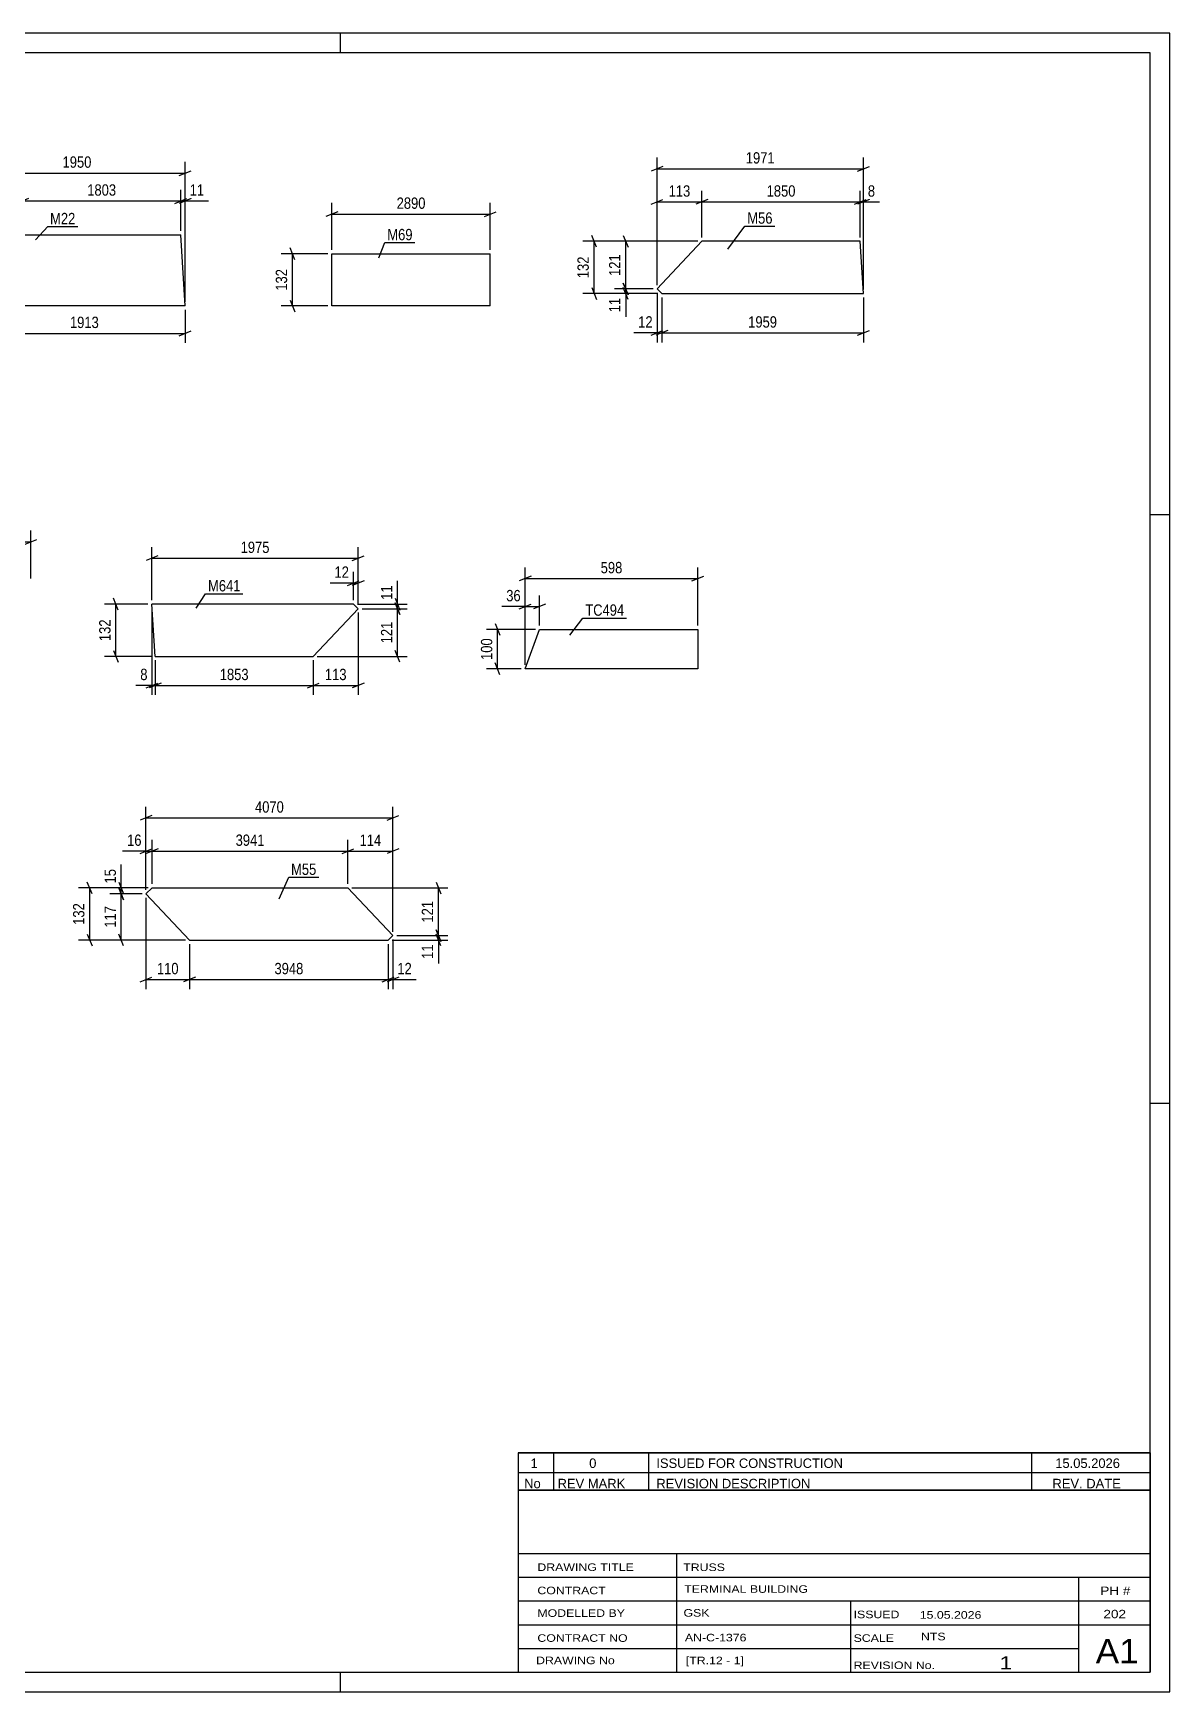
# Model space of a CAD drawing. Header units: millimetres. Extents: x 0 to 594, y 0 to 420.
# Drawn here: x 306.2 to 594, y 0 to 420 of the extents above; entities that cross this region are included whole.
import ezdxf

# ---------------------------------------------------------------- set-up
doc = ezdxf.new("R2010")
doc.units = ezdxf.units.MM
doc.styles.add('Arial Narrow', font='ARIALN.TTF', dxfattribs={"height": 0.2})

# ---------------------------------------------------------------- blocks, each defined once
blk = doc.blocks.new('Unknown-389634880-1162')
at = {"color": 5, "linetype": 'Continuous'}
for p, q in [((594, 420), (0, 420)), ((384, 415), (384, 420)), ((594, 0), (594, 420)), ((589, 415), (5, 415)), ((589, 5), (589, 415)), ((594, 298), (589, 298)), ((594, 149), (589, 149)), ((5, 5), (589, 5)), ((384, 0), (384, 5)), ((0, 0), (594, 0))]:
    blk.add_line(p, q, dxfattribs=at)
blk = doc.blocks.new('Unknown-389634880-21780')
at = {"color": 7, "linetype": 'Continuous'}
for p, q in [((429, 51.05), (429, 5)), ((429, 51.05), (589, 51.05)), ((589, 51), (589, 5)), ((429, 35), (589, 35)), ((469.14, 35), (469.14, 5)), ((429, 29), (589, 29)), ((571, 5.05), (571, 29.05)), ((429, 23), (589, 23)), ((513.14, 23), (513.14, 5)), ((429, 17), (589, 17)), ((429, 11), (571, 11)), ((429, 5), (589, 5))]:
    blk.add_line(p, q, dxfattribs=at)
at = {"color": 7, "style": 'Arial Narrow'}
for s, height, width, p in [('DRAWING TITLE', 1.9089, 1.425378, (433.88, 30.61)), ('TRUSS', 1.909, 1.425378, (470.81, 30.59)), ('CONTRACT', 1.909, 1.425378, (433.88, 24.71)), ('TERMINAL BUILDING', 1.9089, 1.425378, (471.06, 25.07)), ('MODELLED BY', 1.9089, 1.425378, (433.88, 18.98)), ('GSK', 1.909, 1.425378, (470.88, 19.04)), ('ISSUED', 1.909, 1.425378, (513.94, 18.64)), ('15.05.2026', 1.909, 1.425378, (530.69, 18.52)), ('CONTRACT NO', 1.9089, 1.425378, (433.88, 12.66)), ('AN-C-1376', 1.909, 1.425378, (471.23, 12.78)), ('SCALE', 1.909, 1.425378, (513.94, 12.65)), ('A1', 6.204, 1.25, (575.24, 7.2)), ('DRAWING No', 1.909, 1.425378, (433.56, 7)), ('[TR.12 - 1]', 1.9089, 1.425378, (471.46, 6.99)), ('1', 3.34, 1.5, (550.91, 5.68)), ('REVISION No.', 1.9089, 1.425378, (513.94, 5.77))]:
    blk.add_text(s, height=height, dxfattribs=dict(at, width=width)).set_placement(p)
at = {"color": 7, "linetype": 'Continuous', "style": 'Arial Narrow'}
for s, height, width, p in [('PH #', 2.1, 1.42538, (576.4, 24.55)), ('202', 2.1, 1.42538, (577.19, 18.65)), ('NTS', 1.909, 1.425378, (531, 13.05))]:
    blk.add_text(s, height=height, dxfattribs=dict(at, width=width)).set_placement(p)
blk = doc.blocks.new('Unknown-389634880-21781')
at = {"color": 7, "linetype": 'Continuous'}
for p, q in [((429, 60.55), (589, 60.55)), ((589, 60.55), (429, 60.55)), ((429, 60.55), (429, 55.55)), ((438, 60.55), (438, 55.55)), ((462, 60.55), (462, 55.55)), ((559, 60.55), (559, 55.55)), ((589, 60.55), (589, 55.55)), ((429, 55.55), (589, 55.55)), ((429, 55.55), (429, 51.05)), ((429, 55.55), (589, 55.55)), ((438, 55.55), (438, 51.05)), ((462, 55.55), (462, 51.05)), ((559, 55.55), (559, 51.05)), ((589, 55.55), (589, 51.05)), ((589, 51.05), (429, 51.05))]:
    blk.add_line(p, q, dxfattribs=at)
at = {"color": 7, "linetype": 'Continuous', "style": 'Arial Narrow'}
for s, height, width, p in [('1', 2.39, 1.196471, (432.16, 56.7)), ('0', 2.39, 1.196471, (447, 56.7)), ('ISSUED FOR CONSTRUCTION', 2.3861, 1.196471, (464, 56.7)), ('15.05.2026', 2.386, 1.196471, (565, 56.7)), ('No', 2.386, 1.2, (430.54, 51.55)), ('REV MARK', 2.386, 1.2, (439, 51.55)), ('REVISION DESCRIPTION', 2.3861, 1.2, (464, 51.55)), ('REV. DATE', 2.386, 1.2, (564.28, 51.55))]:
    blk.add_text(s, height=height, dxfattribs=dict(at, width=width)).set_placement(p)
blk = doc.blocks.new('Part-389634880-5276 - 5270')
at = {"color": 2, "linetype": 'Continuous'}
for p, q in [((381.86, 350.93), (381.86, 364.13)), ((381.86, 364.13), (401.86, 364.13)), ((401.96, 364.13), (421.96, 364.13)), ((421.96, 350.93), (421.96, 364.13)), ((401.86, 350.93), (381.86, 350.93)), ((421.96, 350.93), (401.96, 350.93))]:
    blk.add_line(p, q, dxfattribs=at)
blk = doc.blocks.new('Part-389634880-4588 - 4582')
at = {"color": 2, "linetype": 'Continuous'}
for p, q in [((336.36, 203.56), (334.79, 202.08)), ((334.79, 202.08), (345.83, 190.36)), ((336.36, 203.56), (365.83, 203.56)), ((365.93, 203.56), (385.93, 203.56)), ((385.93, 203.56), (397.31, 191.48)), ((345.83, 190.36), (365.83, 190.36)), ((365.93, 190.36), (396.12, 190.36)), ((397.31, 191.48), (396.12, 190.36))]:
    blk.add_line(p, q, dxfattribs=at)
blk = doc.blocks.new('Part-389634880-4830 - 4824')
at = {"color": 2, "linetype": 'Continuous'}
for p, q in [((303.52, 368.96), (289.92, 354.49)), ((303.52, 368.96), (323.52, 368.96)), ((323.62, 368.96), (343.62, 368.96)), ((344.73, 350.96), (343.62, 368.96)), ((289.92, 354.49), (293.67, 350.96)), ((323.52, 350.96), (293.67, 350.96)), ((344.73, 350.96), (323.62, 350.96))]:
    blk.add_line(p, q, dxfattribs=at)
blk = doc.blocks.new('Part-389634880-4714 - 4708')
at = {"color": 2, "linetype": 'Continuous'}
for p, q in [((475.53, 367.3), (464.18, 355.23)), ((495.53, 367.3), (475.53, 367.3)), ((515.63, 367.3), (495.63, 367.3)), ((516.43, 354.1), (515.63, 367.3)), ((464.18, 355.23), (465.38, 354.1)), ((465.38, 354.1), (495.53, 354.1)), ((495.63, 354.1), (516.43, 354.1))]:
    blk.add_line(p, q, dxfattribs=at)
blk = doc.blocks.new('Part-389634880-5384 - 5368')
at = {"color": 2, "linetype": 'Continuous'}
for p, q in [((430.78, 259.03), (434.42, 269.03)), ((434.42, 269.03), (454.42, 269.03)), ((454.52, 269.03), (474.52, 269.03)), ((474.52, 269.03), (474.52, 259.03)), ((454.42, 259.03), (430.78, 259.03)), ((474.52, 259.03), (454.52, 259.03))]:
    blk.add_line(p, q, dxfattribs=at)
blk = doc.blocks.new('Part-389634880-5548 - 5542')
at = {"color": 2, "linetype": 'Continuous'}
for p, q in [((337.1, 262.2), (336.3, 275.4)), ((357.05, 275.4), (336.3, 275.4)), ((387.3, 275.4), (357.15, 275.4)), ((377.15, 262.2), (388.5, 274.27)), ((388.5, 274.27), (387.3, 275.4)), ((337.1, 262.2), (357.05, 262.2)), ((357.15, 262.2), (377.15, 262.2))]:
    blk.add_line(p, q, dxfattribs=at)
blk = doc.blocks.new('StraightDimension-389634880-5279 - 5270')
at = {"color": 7, "linetype": 'Continuous'}
for p, q in [((383.36, 374.78), (380.36, 373.58)), ((381.86, 365.13), (381.86, 377.03)), ((381.86, 374.18), (421.96, 374.18)), ((420.46, 373.58), (423.46, 374.78)), ((421.96, 365.13), (421.96, 377.03))]:
    blk.add_line(p, q, dxfattribs=at)
at = {"color": 0}
blk.add_wipeout([(406.16, 374.93), (406.16, 379.13), (397.65, 379.13), (397.65, 374.93)], dxfattribs=at)
at = {"color": 3, "style": 'Arial Narrow'}
blk.add_text('2890', height=2.863, dxfattribs=at).set_placement((398.25, 375.53))
blk = doc.blocks.new('StraightDimension-389634880-21513 - 5270')
at = {"color": 7, "linetype": 'Continuous'}
for p, q in [((372.46, 362.63), (371.26, 365.63)), ((380.86, 364.13), (369.01, 364.13)), ((371.86, 350.93), (371.86, 364.13)), ((380.86, 350.93), (369.01, 350.93)), ((371.26, 352.43), (372.46, 349.43))]:
    blk.add_line(p, q, dxfattribs=at)
at = {"color": 0}
blk.add_wipeout([(371.11, 360.87), (366.91, 360.87), (366.91, 354.19), (371.11, 354.19)], dxfattribs=at)
at = {"color": 3, "style": 'Arial Narrow'}
blk.add_text('132', height=2.863, rotation=90.0002, dxfattribs=at).set_placement((370.51, 354.79))
blk = doc.blocks.new('StraightDimension-389634880-21707 - 4582')
at = {"color": 7, "linetype": 'Continuous'}
for p, q in [((397.12, 190.36), (411.23, 190.36)), ((398.31, 191.48), (411.23, 191.48)), ((408.23, 192.98), (409.43, 189.98)), ((409.43, 188.86), (408.23, 191.86)), ((408.83, 190.36), (408.83, 191.48))]:
    blk.add_line(p, q, dxfattribs=at)
at = {"color": 0}
blk.add_wipeout([(408.08, 189.84), (403.88, 189.84), (403.88, 184.98), (408.08, 184.98)], dxfattribs=at)
at = {"color": 7, "linetype": 'Continuous'}
blk.add_line((408.83, 190.36), (408.83, 184.45), dxfattribs=at)
blk.add_line((408.83, 190.36), (408.83, 184.45), dxfattribs=at)
at = {"color": 3, "style": 'Arial Narrow'}
blk.add_text('11', height=2.863, rotation=90.0002, dxfattribs=at).set_placement((407.48, 185.58))
blk = doc.blocks.new('StraightDimension-389634880-16736 - 4582')
at = {"color": 7, "linetype": 'Continuous'}
for p, q in [((334.79, 203.08), (334.79, 215.72)), ((336.36, 204.56), (336.36, 215.72)), ((333.29, 212.27), (336.29, 213.47)), ((334.79, 212.87), (336.36, 212.87)), ((337.86, 213.47), (334.86, 212.27))]:
    blk.add_line(p, q, dxfattribs=at)
at = {"color": 0}
blk.add_wipeout([(334.26, 213.62), (334.26, 217.82), (329.41, 217.82), (329.41, 213.62)], dxfattribs=at)
at = {"color": 7, "linetype": 'Continuous'}
blk.add_line((334.79, 212.87), (328.88, 212.87), dxfattribs=at)
blk.add_line((334.79, 212.87), (328.88, 212.87), dxfattribs=at)
at = {"color": 3, "style": 'Arial Narrow'}
blk.add_text('16', height=2.863, dxfattribs=at).set_placement((330.01, 214.22))
blk = doc.blocks.new('StraightDimension-389634880-16812 - 4582')
at = {"color": 7, "linetype": 'Continuous'}
for p, q in [((396.12, 189.36), (396.12, 177.96)), ((397.31, 190.48), (397.31, 177.96)), ((394.62, 179.76), (397.62, 180.96)), ((398.81, 180.96), (395.81, 179.76)), ((396.12, 180.36), (397.31, 180.36))]:
    blk.add_line(p, q, dxfattribs=at)
at = {"color": 0}
blk.add_wipeout([(402.69, 181.11), (402.69, 185.31), (397.83, 185.31), (397.83, 181.11)], dxfattribs=at)
at = {"color": 7, "linetype": 'Continuous'}
blk.add_line((397.31, 180.36), (403.21, 180.36), dxfattribs=at)
blk.add_line((397.31, 180.36), (403.21, 180.36), dxfattribs=at)
at = {"color": 3, "style": 'Arial Narrow'}
blk.add_text('12', height=2.863, dxfattribs=at).set_placement((398.43, 181.71))
blk = doc.blocks.new('StraightDimension-389634880-16814 - 4582')
at = {"color": 7, "linetype": 'Continuous'}
for p, q in [((334.79, 201.08), (334.79, 177.96)), ((345.83, 189.36), (345.83, 177.96)), ((333.29, 179.76), (336.29, 180.96)), ((347.33, 180.96), (344.33, 179.76)), ((334.79, 180.36), (345.83, 180.36))]:
    blk.add_line(p, q, dxfattribs=at)
at = {"color": 0}
blk.add_wipeout([(343.65, 181.11), (343.65, 185.31), (336.96, 185.31), (336.96, 181.11)], dxfattribs=at)
at = {"color": 3, "style": 'Arial Narrow'}
blk.add_text('110', height=2.863, dxfattribs=at).set_placement((337.56, 181.71))
blk = doc.blocks.new('StraightDimension-389634880-16734 - 4582')
at = {"color": 7, "linetype": 'Continuous'}
for p, q in [((385.93, 204.56), (385.93, 215.72)), ((397.31, 192.48), (397.31, 215.72)), ((384.43, 212.27), (387.43, 213.47)), ((385.93, 212.87), (397.31, 212.87)), ((398.81, 213.47), (395.81, 212.27))]:
    blk.add_line(p, q, dxfattribs=at)
at = {"color": 0}
blk.add_wipeout([(394.96, 213.62), (394.96, 217.82), (388.27, 217.82), (388.27, 213.62)], dxfattribs=at)
at = {"color": 3, "style": 'Arial Narrow'}
blk.add_text('114', height=2.863, dxfattribs=at).set_placement((388.87, 214.22))
blk = doc.blocks.new('StraightDimension-389634880-16735 - 4582')
at = {"color": 7, "linetype": 'Continuous'}
for p, q in [((336.36, 204.56), (336.36, 215.72)), ((385.93, 204.56), (385.93, 215.72)), ((337.86, 213.47), (334.86, 212.27)), ((336.36, 212.87), (385.93, 212.87)), ((384.43, 212.27), (387.43, 213.47))]:
    blk.add_line(p, q, dxfattribs=at)
at = {"color": 0}
blk.add_wipeout([(365.4, 213.62), (365.4, 217.82), (356.89, 217.82), (356.89, 213.62)], dxfattribs=at)
at = {"color": 3, "style": 'Arial Narrow'}
blk.add_text('3941', height=2.863, dxfattribs=at).set_placement((357.49, 214.22))
blk = doc.blocks.new('StraightDimension-389634880-16813 - 4582')
at = {"color": 7, "linetype": 'Continuous'}
for p, q in [((345.83, 189.36), (345.83, 177.96)), ((396.12, 189.36), (396.12, 177.96)), ((347.33, 180.96), (344.33, 179.76)), ((394.62, 179.76), (397.62, 180.96)), ((345.83, 180.36), (396.12, 180.36))]:
    blk.add_line(p, q, dxfattribs=at)
at = {"color": 0}
blk.add_wipeout([(375.23, 181.11), (375.23, 185.31), (366.72, 185.31), (366.72, 181.11)], dxfattribs=at)
at = {"color": 3, "style": 'Arial Narrow'}
blk.add_text('3948', height=2.863, dxfattribs=at).set_placement((367.32, 181.71))
blk = doc.blocks.new('StraightDimension-389634880-18726 - 4582')
at = {"color": 7, "linetype": 'Continuous'}
for p, q in [((335.36, 203.56), (325.67, 203.56)), ((333.79, 202.08), (325.67, 202.08)), ((327.92, 205.06), (329.12, 202.06)), ((329.12, 200.58), (327.92, 203.58)), ((328.52, 202.08), (328.52, 203.56))]:
    blk.add_line(p, q, dxfattribs=at)
at = {"color": 0}
blk.add_wipeout([(327.77, 208.94), (323.57, 208.94), (323.57, 204.09), (327.77, 204.09)], dxfattribs=at)
at = {"color": 7, "linetype": 'Continuous'}
blk.add_line((328.52, 203.56), (328.52, 209.47), dxfattribs=at)
blk.add_line((328.52, 203.56), (328.52, 209.47), dxfattribs=at)
at = {"color": 3, "style": 'Arial Narrow'}
blk.add_text('15', height=2.863, rotation=90.0002, dxfattribs=at).set_placement((327.17, 204.69))
blk = doc.blocks.new('StraightDimension-389634880-18727 - 4582')
at = {"color": 7, "linetype": 'Continuous'}
for p, q in [((333.79, 202.08), (325.67, 202.08)), ((327.92, 203.58), (329.12, 200.58)), ((328.52, 190.36), (328.52, 202.08)), ((344.83, 190.36), (325.67, 190.36)), ((329.12, 188.86), (327.92, 191.86))]:
    blk.add_line(p, q, dxfattribs=at)
at = {"color": 0}
blk.add_wipeout([(327.77, 199.56), (323.57, 199.56), (323.57, 192.88), (327.77, 192.88)], dxfattribs=at)
at = {"color": 3, "style": 'Arial Narrow'}
blk.add_text('117', height=2.863, rotation=90.0002, dxfattribs=at).set_placement((327.17, 193.48))
blk = doc.blocks.new('StraightDimension-389634880-21706 - 4582')
at = {"color": 7, "linetype": 'Continuous'}
for p, q in [((386.93, 203.56), (411.23, 203.56)), ((408.23, 205.06), (409.43, 202.06)), ((408.83, 191.48), (408.83, 203.56)), ((398.31, 191.48), (411.23, 191.48)), ((409.43, 189.98), (408.23, 192.98))]:
    blk.add_line(p, q, dxfattribs=at)
at = {"color": 0}
blk.add_wipeout([(408.08, 200.86), (403.88, 200.86), (403.88, 194.18), (408.08, 194.18)], dxfattribs=at)
at = {"color": 3, "style": 'Arial Narrow'}
blk.add_text('121', height=2.863, rotation=90.0002, dxfattribs=at).set_placement((407.48, 194.78))
blk = doc.blocks.new('StraightDimension-389634880-21739 - 4582')
at = {"color": 7, "linetype": 'Continuous'}
for p, q in [((335.36, 203.56), (317.69, 203.56)), ((321.14, 202.06), (319.94, 205.06)), ((320.54, 190.36), (320.54, 203.56)), ((344.83, 190.36), (317.69, 190.36)), ((319.94, 191.86), (321.14, 188.86))]:
    blk.add_line(p, q, dxfattribs=at)
at = {"color": 0}
blk.add_wipeout([(319.79, 200.3), (315.59, 200.3), (315.59, 193.62), (319.79, 193.62)], dxfattribs=at)
at = {"color": 3, "style": 'Arial Narrow'}
blk.add_text('132', height=2.863, rotation=90.0002, dxfattribs=at).set_placement((319.19, 194.22))
blk = doc.blocks.new('StraightDimension-389634880-21759 - 4582')
at = {"color": 7, "linetype": 'Continuous'}
for p, q in [((334.79, 203.08), (334.79, 224.13)), ((397.31, 192.48), (397.31, 224.13)), ((336.29, 221.88), (333.29, 220.68)), ((334.79, 221.28), (397.31, 221.28)), ((395.81, 220.68), (398.81, 221.88))]:
    blk.add_line(p, q, dxfattribs=at)
at = {"color": 0}
blk.add_wipeout([(370.3, 222.03), (370.3, 226.23), (361.79, 226.23), (361.79, 222.03)], dxfattribs=at)
at = {"color": 3, "style": 'Arial Narrow'}
blk.add_text('4070', height=2.863, dxfattribs=at).set_placement((362.39, 222.63))
blk = doc.blocks.new('StraightDimension-389634880-15689 - 4824')
at = {"color": 7, "linetype": 'Continuous'}
for p, q in [((293.67, 349.96), (293.67, 341.59)), ((344.73, 349.96), (344.73, 341.59)), ((295.17, 344.59), (292.17, 343.39)), ((343.23, 343.39), (346.23, 344.59)), ((293.67, 343.99), (344.73, 343.99))]:
    blk.add_line(p, q, dxfattribs=at)
at = {"color": 0}
blk.add_wipeout([(323.46, 344.74), (323.46, 348.94), (314.94, 348.94), (314.94, 344.74)], dxfattribs=at)
at = {"color": 3, "style": 'Arial Narrow'}
blk.add_text('1913', height=2.863, dxfattribs=at).set_placement((315.54, 345.34))
blk = doc.blocks.new('StraightDimension-389634880-15783 - 4824')
at = {"color": 7, "linetype": 'Continuous'}
for p, q in [((305.02, 378.11), (302.02, 376.91)), ((303.52, 369.96), (303.52, 380.36)), ((342.12, 376.91), (345.12, 378.11)), ((343.62, 369.96), (343.62, 380.36)), ((303.52, 377.51), (343.62, 377.51))]:
    blk.add_line(p, q, dxfattribs=at)
at = {"color": 0}
blk.add_wipeout([(327.83, 378.26), (327.83, 382.46), (319.32, 382.46), (319.32, 378.26)], dxfattribs=at)
at = {"color": 3, "style": 'Arial Narrow'}
blk.add_text('1803', height=2.863, dxfattribs=at).set_placement((319.92, 378.86))
blk = doc.blocks.new('StraightDimension-389634880-15782 - 4824')
at = {"color": 7, "linetype": 'Continuous'}
for p, q in [((342.12, 376.91), (345.12, 378.11)), ((346.23, 378.11), (343.23, 376.91)), ((343.62, 369.96), (343.62, 380.36)), ((344.73, 351.96), (344.73, 380.36)), ((343.62, 377.51), (344.73, 377.51))]:
    blk.add_line(p, q, dxfattribs=at)
at = {"color": 0}
blk.add_wipeout([(350.11, 378.26), (350.11, 382.46), (345.25, 382.46), (345.25, 378.26)], dxfattribs=at)
at = {"color": 7, "linetype": 'Continuous'}
blk.add_line((344.73, 377.51), (350.64, 377.51), dxfattribs=at)
blk.add_line((344.73, 377.51), (350.64, 377.51), dxfattribs=at)
at = {"color": 3, "style": 'Arial Narrow'}
blk.add_text('11', height=2.863, dxfattribs=at).set_placement((345.85, 378.86))
blk = doc.blocks.new('StraightDimension-389634880-21466 - 4824')
at = {"color": 7, "linetype": 'Continuous'}
for p, q in [((289.92, 355.49), (289.92, 387.43)), ((344.73, 351.96), (344.73, 387.43)), ((291.42, 385.18), (288.42, 383.98)), ((289.92, 384.58), (344.73, 384.58)), ((343.23, 383.98), (346.23, 385.18))]:
    blk.add_line(p, q, dxfattribs=at)
at = {"color": 0}
blk.add_wipeout([(321.58, 385.33), (321.58, 389.53), (313.07, 389.53), (313.07, 385.33)], dxfattribs=at)
at = {"color": 3, "style": 'Arial Narrow'}
blk.add_text('1950', height=2.863, dxfattribs=at).set_placement((313.67, 385.93))
blk = doc.blocks.new('StraightDimension-389634880-15906 - 4708')
at = {"color": 7, "linetype": 'Continuous'}
for p, q in [((515.63, 368.3), (515.63, 380.11)), ((516.43, 355.1), (516.43, 380.11)), ((514.13, 376.66), (517.13, 377.86)), ((517.93, 377.86), (514.93, 376.66)), ((515.63, 377.26), (516.43, 377.26))]:
    blk.add_line(p, q, dxfattribs=at)
at = {"color": 0}
blk.add_wipeout([(519.98, 378.01), (519.98, 382.21), (516.95, 382.21), (516.95, 378.01)], dxfattribs=at)
at = {"color": 7, "linetype": 'Continuous'}
blk.add_line((516.43, 377.26), (520.51, 377.26), dxfattribs=at)
blk.add_line((516.43, 377.26), (520.51, 377.26), dxfattribs=at)
at = {"color": 3, "style": 'Arial Narrow'}
blk.add_text('8', height=2.86, dxfattribs=at).set_placement((517.55, 378.61))
blk = doc.blocks.new('StraightDimension-389634880-4758 - 4708')
at = {"color": 7, "linetype": 'Continuous'}
for p, q in [((474.53, 367.3), (453.39, 367.3)), ((455.64, 368.8), (456.84, 365.8)), ((456.24, 355.23), (456.24, 367.3)), ((463.18, 355.23), (453.39, 355.23)), ((456.84, 353.73), (455.64, 356.73))]:
    blk.add_line(p, q, dxfattribs=at)
at = {"color": 0}
blk.add_wipeout([(455.49, 364.61), (451.29, 364.61), (451.29, 357.92), (455.49, 357.92)], dxfattribs=at)
at = {"color": 3, "style": 'Arial Narrow'}
blk.add_text('121', height=2.863, rotation=90.0002, dxfattribs=at).set_placement((454.89, 358.52))
blk = doc.blocks.new('StraightDimension-389634880-4742 - 4708')
at = {"color": 7, "linetype": 'Continuous'}
for p, q in [((463.18, 355.23), (453.39, 355.23)), ((464.38, 354.1), (453.39, 354.1)), ((455.64, 356.73), (456.84, 353.73)), ((456.84, 352.6), (455.64, 355.6)), ((456.24, 354.1), (456.24, 355.23))]:
    blk.add_line(p, q, dxfattribs=at)
at = {"color": 0}
blk.add_wipeout([(455.49, 353.57), (451.29, 353.57), (451.29, 348.72), (455.49, 348.72)], dxfattribs=at)
at = {"color": 7, "linetype": 'Continuous'}
blk.add_line((456.24, 354.1), (456.24, 348.19), dxfattribs=at)
blk.add_line((456.24, 354.1), (456.24, 348.19), dxfattribs=at)
at = {"color": 3, "style": 'Arial Narrow'}
blk.add_text('11', height=2.863, rotation=90.0002, dxfattribs=at).set_placement((454.89, 349.32))
blk = doc.blocks.new('StraightDimension-389634880-15849 - 4708')
at = {"color": 7, "linetype": 'Continuous'}
for p, q in [((465.38, 353.1), (465.38, 341.7)), ((516.43, 353.1), (516.43, 341.7)), ((466.88, 344.7), (463.88, 343.5)), ((514.93, 343.5), (517.93, 344.7)), ((465.38, 344.1), (516.43, 344.1))]:
    blk.add_line(p, q, dxfattribs=at)
at = {"color": 0}
blk.add_wipeout([(495.16, 344.85), (495.16, 349.05), (486.65, 349.05), (486.65, 344.85)], dxfattribs=at)
at = {"color": 3, "style": 'Arial Narrow'}
blk.add_text('1959', height=2.863, dxfattribs=at).set_placement((487.25, 345.45))
blk = doc.blocks.new('StraightDimension-389634880-15850 - 4708')
at = {"color": 7, "linetype": 'Continuous'}
for p, q in [((464.18, 354.23), (464.18, 341.7)), ((465.38, 353.1), (465.38, 341.7)), ((462.68, 343.5), (465.68, 344.7)), ((466.88, 344.7), (463.88, 343.5)), ((464.18, 344.1), (465.38, 344.1))]:
    blk.add_line(p, q, dxfattribs=at)
at = {"color": 0}
blk.add_wipeout([(463.65, 344.85), (463.65, 349.05), (458.8, 349.05), (458.8, 344.85)], dxfattribs=at)
at = {"color": 7, "linetype": 'Continuous'}
blk.add_line((464.18, 344.1), (458.27, 344.1), dxfattribs=at)
blk.add_line((464.18, 344.1), (458.27, 344.1), dxfattribs=at)
at = {"color": 3, "style": 'Arial Narrow'}
blk.add_text('12', height=2.863, dxfattribs=at).set_placement((459.4, 345.45))
blk = doc.blocks.new('StraightDimension-389634880-15907 - 4708')
at = {"color": 7, "linetype": 'Continuous'}
for p, q in [((475.53, 368.3), (475.53, 380.11)), ((515.63, 368.3), (515.63, 380.11)), ((477.03, 377.86), (474.03, 376.66)), ((475.53, 377.26), (515.63, 377.26)), ((514.13, 376.66), (517.13, 377.86))]:
    blk.add_line(p, q, dxfattribs=at)
at = {"color": 0}
blk.add_wipeout([(499.84, 378.01), (499.84, 382.21), (491.32, 382.21), (491.32, 378.01)], dxfattribs=at)
at = {"color": 3, "style": 'Arial Narrow'}
blk.add_text('1850', height=2.863, dxfattribs=at).set_placement((491.92, 378.61))
blk = doc.blocks.new('StraightDimension-389634880-15908 - 4708')
at = {"color": 7, "linetype": 'Continuous'}
for p, q in [((464.18, 356.23), (464.18, 380.11)), ((475.53, 368.3), (475.53, 380.11)), ((462.68, 376.66), (465.68, 377.86)), ((464.18, 377.26), (475.53, 377.26)), ((477.03, 377.86), (474.03, 376.66))]:
    blk.add_line(p, q, dxfattribs=at)
at = {"color": 0}
blk.add_wipeout([(473.2, 378.01), (473.2, 382.21), (466.51, 382.21), (466.51, 378.01)], dxfattribs=at)
at = {"color": 3, "style": 'Arial Narrow'}
blk.add_text('113', height=2.863, dxfattribs=at).set_placement((467.11, 378.61))
blk = doc.blocks.new('StraightDimension-389634880-21525 - 4708')
at = {"color": 7, "linetype": 'Continuous'}
for p, q in [((474.53, 367.3), (445.39, 367.3)), ((448.84, 365.8), (447.64, 368.8)), ((448.24, 354.1), (448.24, 367.3)), ((464.38, 354.1), (445.39, 354.1)), ((447.64, 355.6), (448.84, 352.6))]:
    blk.add_line(p, q, dxfattribs=at)
at = {"color": 0}
blk.add_wipeout([(447.49, 364.04), (443.29, 364.04), (443.29, 357.36), (447.49, 357.36)], dxfattribs=at)
at = {"color": 3, "style": 'Arial Narrow'}
blk.add_text('132', height=2.863, rotation=90.0002, dxfattribs=at).set_placement((446.89, 357.96))
blk = doc.blocks.new('StraightDimension-389634880-21545 - 4708')
at = {"color": 7, "linetype": 'Continuous'}
for p, q in [((464.18, 356.23), (464.18, 388.5)), ((516.43, 355.1), (516.43, 388.5)), ((465.68, 386.25), (462.68, 385.05)), ((464.18, 385.65), (516.43, 385.65)), ((514.93, 385.05), (517.93, 386.25))]:
    blk.add_line(p, q, dxfattribs=at)
at = {"color": 0}
blk.add_wipeout([(494.56, 386.4), (494.56, 390.6), (486.05, 390.6), (486.05, 386.4)], dxfattribs=at)
at = {"color": 3, "style": 'Arial Narrow'}
blk.add_text('1971', height=2.863, dxfattribs=at).set_placement((486.65, 387))
blk = doc.blocks.new('StraightDimension-389634880-21644 - 5368')
at = {"color": 7, "linetype": 'Continuous'}
for p, q in [((432.28, 282.49), (429.28, 281.29)), ((430.78, 260.03), (430.78, 284.74)), ((430.78, 281.89), (474.52, 281.89)), ((473.02, 281.29), (476.02, 282.49)), ((474.52, 270.03), (474.52, 284.74))]:
    blk.add_line(p, q, dxfattribs=at)
at = {"color": 0}
blk.add_wipeout([(456, 282.64), (456, 286.84), (449.31, 286.84), (449.31, 282.64)], dxfattribs=at)
at = {"color": 3, "style": 'Arial Narrow'}
blk.add_text('598', height=2.863, dxfattribs=at).set_placement((449.91, 283.24))
blk = doc.blocks.new('StraightDimension-389634880-18759 - 5368')
at = {"color": 7, "linetype": 'Continuous'}
for p, q in [((430.78, 260.03), (430.78, 277.65)), ((434.42, 270.03), (434.42, 277.65)), ((429.28, 274.2), (432.28, 275.4)), ((430.78, 274.8), (434.42, 274.8)), ((435.92, 275.4), (432.92, 274.2))]:
    blk.add_line(p, q, dxfattribs=at)
at = {"color": 0}
blk.add_wipeout([(430.26, 275.55), (430.26, 279.75), (425.4, 279.75), (425.4, 275.55)], dxfattribs=at)
at = {"color": 7, "linetype": 'Continuous'}
blk.add_line((430.78, 274.8), (424.88, 274.8), dxfattribs=at)
blk.add_line((430.78, 274.8), (424.88, 274.8), dxfattribs=at)
at = {"color": 3, "style": 'Arial Narrow'}
blk.add_text('36', height=2.863, dxfattribs=at).set_placement((426, 276.15))
blk = doc.blocks.new('StraightDimension-389634880-5387 - 5368')
at = {"color": 7, "linetype": 'Continuous'}
for p, q in [((433.42, 269.03), (420.96, 269.03)), ((423.21, 270.53), (424.41, 267.53)), ((423.81, 259.03), (423.81, 269.03)), ((424.41, 257.53), (423.21, 260.53)), ((429.78, 259.03), (420.96, 259.03))]:
    blk.add_line(p, q, dxfattribs=at)
at = {"color": 0}
blk.add_wipeout([(423.06, 267.38), (418.86, 267.38), (418.86, 260.69), (423.06, 260.69)], dxfattribs=at)
at = {"color": 3, "style": 'Arial Narrow'}
blk.add_text('100', height=2.863, rotation=90.0002, dxfattribs=at).set_placement((422.46, 261.29))
blk = doc.blocks.new('StraightDimension-389634880-15994 - 5542')
at = {"color": 7, "linetype": 'Continuous'}
for p, q in [((336.3, 274.4), (336.3, 252.44)), ((337.1, 261.2), (337.1, 252.44)), ((334.8, 254.24), (337.8, 255.44)), ((338.6, 255.44), (335.6, 254.24)), ((336.3, 254.84), (337.1, 254.84))]:
    blk.add_line(p, q, dxfattribs=at)
at = {"color": 0}
blk.add_wipeout([(335.78, 255.59), (335.78, 259.79), (332.75, 259.79), (332.75, 255.59)], dxfattribs=at)
at = {"color": 7, "linetype": 'Continuous'}
blk.add_line((336.3, 254.84), (332.22, 254.84), dxfattribs=at)
blk.add_line((336.3, 254.84), (332.22, 254.84), dxfattribs=at)
at = {"color": 3, "style": 'Arial Narrow'}
blk.add_text('8', height=2.86, dxfattribs=at).set_placement((333.35, 256.19))
blk = doc.blocks.new('StraightDimension-389634880-15993 - 5542')
at = {"color": 7, "linetype": 'Continuous'}
for p, q in [((337.1, 261.2), (337.1, 252.44)), ((377.15, 261.2), (377.15, 252.44)), ((338.6, 255.44), (335.6, 254.24)), ((337.1, 254.84), (377.15, 254.84)), ((375.65, 254.24), (378.65, 255.44))]:
    blk.add_line(p, q, dxfattribs=at)
at = {"color": 0}
blk.add_wipeout([(361.38, 255.59), (361.38, 259.79), (352.87, 259.79), (352.87, 255.59)], dxfattribs=at)
at = {"color": 3, "style": 'Arial Narrow'}
blk.add_text('1853', height=2.863, dxfattribs=at).set_placement((353.47, 256.19))
blk = doc.blocks.new('StraightDimension-389634880-5638 - 5542')
at = {"color": 7, "linetype": 'Continuous'}
for p, q in [((335.3, 275.4), (324.31, 275.4)), ((327.76, 273.9), (326.56, 276.9)), ((327.16, 262.2), (327.16, 275.4)), ((336.1, 262.2), (324.31, 262.2)), ((326.56, 263.7), (327.76, 260.7))]:
    blk.add_line(p, q, dxfattribs=at)
at = {"color": 0}
blk.add_wipeout([(326.41, 272.14), (322.21, 272.14), (322.21, 265.46), (326.41, 265.46)], dxfattribs=at)
at = {"color": 3, "style": 'Arial Narrow'}
blk.add_text('132', height=2.863, rotation=90.0002, dxfattribs=at).set_placement((325.81, 266.06))
blk = doc.blocks.new('StraightDimension-389634880-5660 - 5542')
at = {"color": 7, "linetype": 'Continuous'}
for p, q in [((336.3, 276.4), (336.3, 289.88)), ((388.5, 275.27), (388.5, 289.88)), ((337.8, 287.63), (334.8, 286.43)), ((336.3, 287.03), (388.5, 287.03)), ((387, 286.43), (390, 287.63))]:
    blk.add_line(p, q, dxfattribs=at)
at = {"color": 0}
blk.add_wipeout([(366.66, 287.78), (366.66, 291.98), (358.15, 291.98), (358.15, 287.78)], dxfattribs=at)
at = {"color": 3, "style": 'Arial Narrow'}
blk.add_text('1975', height=2.863, dxfattribs=at).set_placement((358.75, 288.38))
blk = doc.blocks.new('StraightDimension-389634880-15992 - 5542')
at = {"color": 7, "linetype": 'Continuous'}
for p, q in [((388.5, 273.27), (388.5, 252.44)), ((377.15, 261.2), (377.15, 252.44)), ((375.65, 254.24), (378.65, 255.44)), ((377.15, 254.84), (388.5, 254.84)), ((390, 255.44), (387, 254.24))]:
    blk.add_line(p, q, dxfattribs=at)
at = {"color": 0}
blk.add_wipeout([(386.17, 255.59), (386.17, 259.79), (379.49, 259.79), (379.49, 255.59)], dxfattribs=at)
at = {"color": 3, "style": 'Arial Narrow'}
blk.add_text('113', height=2.863, dxfattribs=at).set_placement((380.09, 256.19))
blk = doc.blocks.new('StraightDimension-389634880-16047 - 5542')
at = {"color": 7, "linetype": 'Continuous'}
for p, q in [((388.3, 275.4), (400.9, 275.4)), ((389.5, 274.27), (400.9, 274.27)), ((397.9, 276.9), (399.1, 273.9)), ((399.1, 272.77), (397.9, 275.77)), ((398.5, 274.27), (398.5, 275.4))]:
    blk.add_line(p, q, dxfattribs=at)
at = {"color": 0}
blk.add_wipeout([(397.75, 280.78), (393.55, 280.78), (393.55, 275.93), (397.75, 275.93)], dxfattribs=at)
at = {"color": 7, "linetype": 'Continuous'}
blk.add_line((398.5, 275.4), (398.5, 281.31), dxfattribs=at)
blk.add_line((398.5, 275.4), (398.5, 281.31), dxfattribs=at)
at = {"color": 3, "style": 'Arial Narrow'}
blk.add_text('11', height=2.863, rotation=90.0002, dxfattribs=at).set_placement((397.15, 276.53))
blk = doc.blocks.new('StraightDimension-389634880-16048 - 5542')
at = {"color": 7, "linetype": 'Continuous'}
for p, q in [((389.5, 274.27), (400.9, 274.27)), ((397.9, 275.77), (399.1, 272.77)), ((398.5, 262.2), (398.5, 274.27)), ((378.15, 262.2), (400.9, 262.2)), ((399.1, 260.7), (397.9, 263.7))]:
    blk.add_line(p, q, dxfattribs=at)
at = {"color": 0}
blk.add_wipeout([(397.75, 271.58), (393.55, 271.58), (393.55, 264.89), (397.75, 264.89)], dxfattribs=at)
at = {"color": 3, "style": 'Arial Narrow'}
blk.add_text('121', height=2.863, rotation=90.0002, dxfattribs=at).set_placement((397.15, 265.49))
blk = doc.blocks.new('StraightDimension-389634880-16097 - 5542')
at = {"color": 7, "linetype": 'Continuous'}
for p, q in [((387.3, 276.4), (387.3, 283.6)), ((388.5, 275.27), (388.5, 283.6)), ((385.8, 280.15), (388.8, 281.35)), ((390, 281.35), (387, 280.15)), ((387.3, 280.75), (388.5, 280.75))]:
    blk.add_line(p, q, dxfattribs=at)
at = {"color": 0}
blk.add_wipeout([(386.78, 281.5), (386.78, 285.7), (381.92, 285.7), (381.92, 281.5)], dxfattribs=at)
at = {"color": 7, "linetype": 'Continuous'}
blk.add_line((387.3, 280.75), (381.39, 280.75), dxfattribs=at)
blk.add_line((387.3, 280.75), (381.39, 280.75), dxfattribs=at)
at = {"color": 3, "style": 'Arial Narrow'}
blk.add_text('12', height=2.863, dxfattribs=at).set_placement((382.52, 282.1))
blk = doc.blocks.new('StraightDimension-389634880-6246 - 6235')
at = {"color": 7, "linetype": 'Continuous'}
for p, q in [((265.57, 281.92), (265.57, 294.06)), ((305.67, 281.92), (305.67, 294.06)), ((267.07, 291.81), (264.07, 290.61)), ((265.57, 291.21), (305.67, 291.21)), ((304.17, 290.61), (307.17, 291.81))]:
    blk.add_line(p, q, dxfattribs=at)
at = {"color": 0}
blk.add_wipeout([(290.79, 291.96), (290.79, 296.16), (280.45, 296.16), (280.45, 291.96)], dxfattribs=at)
at = {"color": 3, "style": 'Arial Narrow'}
blk.add_text('17700', height=2.863, dxfattribs=at).set_placement((281.05, 292.56))
blk = doc.blocks.new('Mark-389634880-5272 - 5270')
at = {"color": 0}
blk.add_wipeout([(402.28, 367.57), (402.28, 370.57), (395.89, 370.57), (395.89, 367.57)], dxfattribs=at)
blk.add_wipeout([(402.28, 367.57), (402.28, 370.57), (395.89, 370.57), (395.89, 367.57)], dxfattribs=at)
at = {"color": 30, "linetype": 'Continuous'}
for p, q in [((393.76, 363.15), (395.29, 366.97)), ((395.29, 366.97), (402.88, 366.97))]:
    blk.add_line(p, q, dxfattribs=at)
at = {"color": 3, "style": 'Arial Narrow'}
blk.add_text('M69', height=2.863, dxfattribs=at).set_placement((395.89, 367.57))
blk = doc.blocks.new('Mark-389634880-4584 - 4582')
at = {"color": 0}
blk.add_wipeout([(377.91, 206.86), (377.91, 209.86), (371.52, 209.86), (371.52, 206.86)], dxfattribs=at)
blk.add_wipeout([(377.91, 206.86), (377.91, 209.86), (371.52, 209.86), (371.52, 206.86)], dxfattribs=at)
at = {"color": 30, "linetype": 'Continuous'}
for p, q in [((368.52, 200.82), (370.92, 206.26)), ((370.92, 206.26), (378.51, 206.26))]:
    blk.add_line(p, q, dxfattribs=at)
at = {"color": 3, "style": 'Arial Narrow'}
blk.add_text('M55', height=2.863, dxfattribs=at).set_placement((371.52, 206.86))
blk = doc.blocks.new('Mark-389634880-4826 - 4824')
at = {"color": 0}
blk.add_wipeout([(316.91, 371.62), (316.91, 374.62), (310.51, 374.62), (310.51, 371.62)], dxfattribs=at)
blk.add_wipeout([(316.91, 371.62), (316.91, 374.62), (310.51, 374.62), (310.51, 371.62)], dxfattribs=at)
at = {"color": 30, "linetype": 'Continuous'}
for p, q in [((306.79, 367.64), (309.91, 371.02)), ((309.91, 371.02), (317.51, 371.02))]:
    blk.add_line(p, q, dxfattribs=at)
at = {"color": 3, "style": 'Arial Narrow'}
blk.add_text('M22', height=2.863, dxfattribs=at).set_placement((310.51, 371.62))
blk = doc.blocks.new('Mark-389634880-4710 - 4708')
at = {"color": 0}
blk.add_wipeout([(493.42, 371.76), (493.42, 374.76), (487.03, 374.76), (487.03, 371.76)], dxfattribs=at)
blk.add_wipeout([(493.42, 371.76), (493.42, 374.76), (487.03, 374.76), (487.03, 371.76)], dxfattribs=at)
at = {"color": 30, "linetype": 'Continuous'}
for p, q in [((482.08, 365.3), (486.43, 371.16)), ((486.43, 371.16), (494.02, 371.16))]:
    blk.add_line(p, q, dxfattribs=at)
at = {"color": 3, "style": 'Arial Narrow'}
blk.add_text('M56', height=2.863, dxfattribs=at).set_placement((487.03, 371.76))
blk = doc.blocks.new('Mark-389634880-5380 - 5368')
at = {"color": 0}
blk.add_wipeout([(455.88, 272.49), (455.88, 275.49), (446.01, 275.49), (446.01, 272.49)], dxfattribs=at)
blk.add_wipeout([(455.88, 272.49), (455.88, 275.49), (446.01, 275.49), (446.01, 272.49)], dxfattribs=at)
at = {"color": 30, "linetype": 'Continuous'}
for p, q in [((442.1, 267.59), (445.41, 271.89)), ((445.41, 271.89), (456.48, 271.89))]:
    blk.add_line(p, q, dxfattribs=at)
at = {"color": 3, "style": 'Arial Narrow'}
blk.add_text('TC494', height=2.863, dxfattribs=at).set_placement((446.01, 272.49))
blk = doc.blocks.new('Mark-389634880-5544 - 5542')
at = {"color": 0}
blk.add_wipeout([(358.73, 278.65), (358.73, 281.65), (350.5, 281.65), (350.5, 278.65)], dxfattribs=at)
blk.add_wipeout([(358.73, 278.65), (358.73, 281.65), (350.5, 281.65), (350.5, 278.65)], dxfattribs=at)
at = {"color": 30, "linetype": 'Continuous'}
for p, q in [((347.47, 274.42), (349.9, 278.05)), ((349.9, 278.05), (359.33, 278.05))]:
    blk.add_line(p, q, dxfattribs=at)
at = {"color": 3, "style": 'Arial Narrow'}
blk.add_text('M641', height=2.863, dxfattribs=at).set_placement((350.5, 278.65))

msp = doc.modelspace()

# ---------------------------------------------------------------- block references
for name in ['Unknown-389634880-1162', 'Part-389634880-4830 - 4824', 'Part-389634880-4714 - 4708', 'Part-389634880-5276 - 5270', 'Part-389634880-5548 - 5542', 'Part-389634880-5384 - 5368', 'Part-389634880-4588 - 4582', 'Unknown-389634880-21781', 'Unknown-389634880-21780']:
    msp.add_blockref(name, (0, 0))

# ---------------------------------------------------------------- next in the draw order: block references
for name in ['StraightDimension-389634880-15783 - 4824', 'StraightDimension-389634880-15906 - 4708', 'StraightDimension-389634880-5279 - 5270', 'StraightDimension-389634880-4758 - 4708', 'StraightDimension-389634880-15689 - 4824', 'StraightDimension-389634880-6246 - 6235', 'StraightDimension-389634880-21644 - 5368', 'StraightDimension-389634880-15994 - 5542', 'StraightDimension-389634880-16736 - 4582', 'StraightDimension-389634880-21707 - 4582']:
    msp.add_blockref(name, (0, 0))

# ---------------------------------------------------------------- next in the draw order: block references
for name in ['StraightDimension-389634880-15782 - 4824', 'StraightDimension-389634880-15907 - 4708', 'Mark-389634880-5272 - 5270', 'StraightDimension-389634880-21513 - 5270', 'StraightDimension-389634880-4742 - 4708', 'StraightDimension-389634880-18759 - 5368', 'Mark-389634880-5380 - 5368', 'StraightDimension-389634880-15993 - 5542', 'StraightDimension-389634880-16814 - 4582', 'StraightDimension-389634880-16812 - 4582']:
    msp.add_blockref(name, (0, 0))

# ---------------------------------------------------------------- next in the draw order: block references
for name in ['StraightDimension-389634880-21466 - 4824', 'StraightDimension-389634880-15849 - 4708', 'StraightDimension-389634880-5638 - 5542', 'StraightDimension-389634880-5387 - 5368', 'StraightDimension-389634880-16734 - 4582', 'StraightDimension-389634880-16813 - 4582']:
    msp.add_blockref(name, (0, 0))

# ---------------------------------------------------------------- next in the draw order: block references
for name in ['Mark-389634880-4826 - 4824', 'StraightDimension-389634880-15850 - 4708', 'StraightDimension-389634880-5660 - 5542', 'StraightDimension-389634880-16735 - 4582']:
    msp.add_blockref(name, (0, 0))

# ---------------------------------------------------------------- next in the draw order: block references
for name in ['StraightDimension-389634880-15908 - 4708', 'Mark-389634880-5544 - 5542', 'StraightDimension-389634880-15992 - 5542', 'StraightDimension-389634880-18726 - 4582', 'StraightDimension-389634880-21706 - 4582']:
    msp.add_blockref(name, (0, 0))

# ---------------------------------------------------------------- next in the draw order: block references
for name in ['StraightDimension-389634880-21525 - 4708', 'StraightDimension-389634880-16047 - 5542', 'StraightDimension-389634880-18727 - 4582']:
    msp.add_blockref(name, (0, 0))

# ---------------------------------------------------------------- next in the draw order: block references
for name in ['StraightDimension-389634880-21545 - 4708', 'StraightDimension-389634880-16048 - 5542', 'StraightDimension-389634880-21739 - 4582']:
    msp.add_blockref(name, (0, 0))

# ---------------------------------------------------------------- next in the draw order: block references
for name in ['Mark-389634880-4710 - 4708', 'StraightDimension-389634880-16097 - 5542', 'StraightDimension-389634880-21759 - 4582']:
    msp.add_blockref(name, (0, 0))

# ---------------------------------------------------------------- next in the draw order: block references
msp.add_blockref('Mark-389634880-4584 - 4582', (0, 0))

doc.saveas('drawing.dxf')
